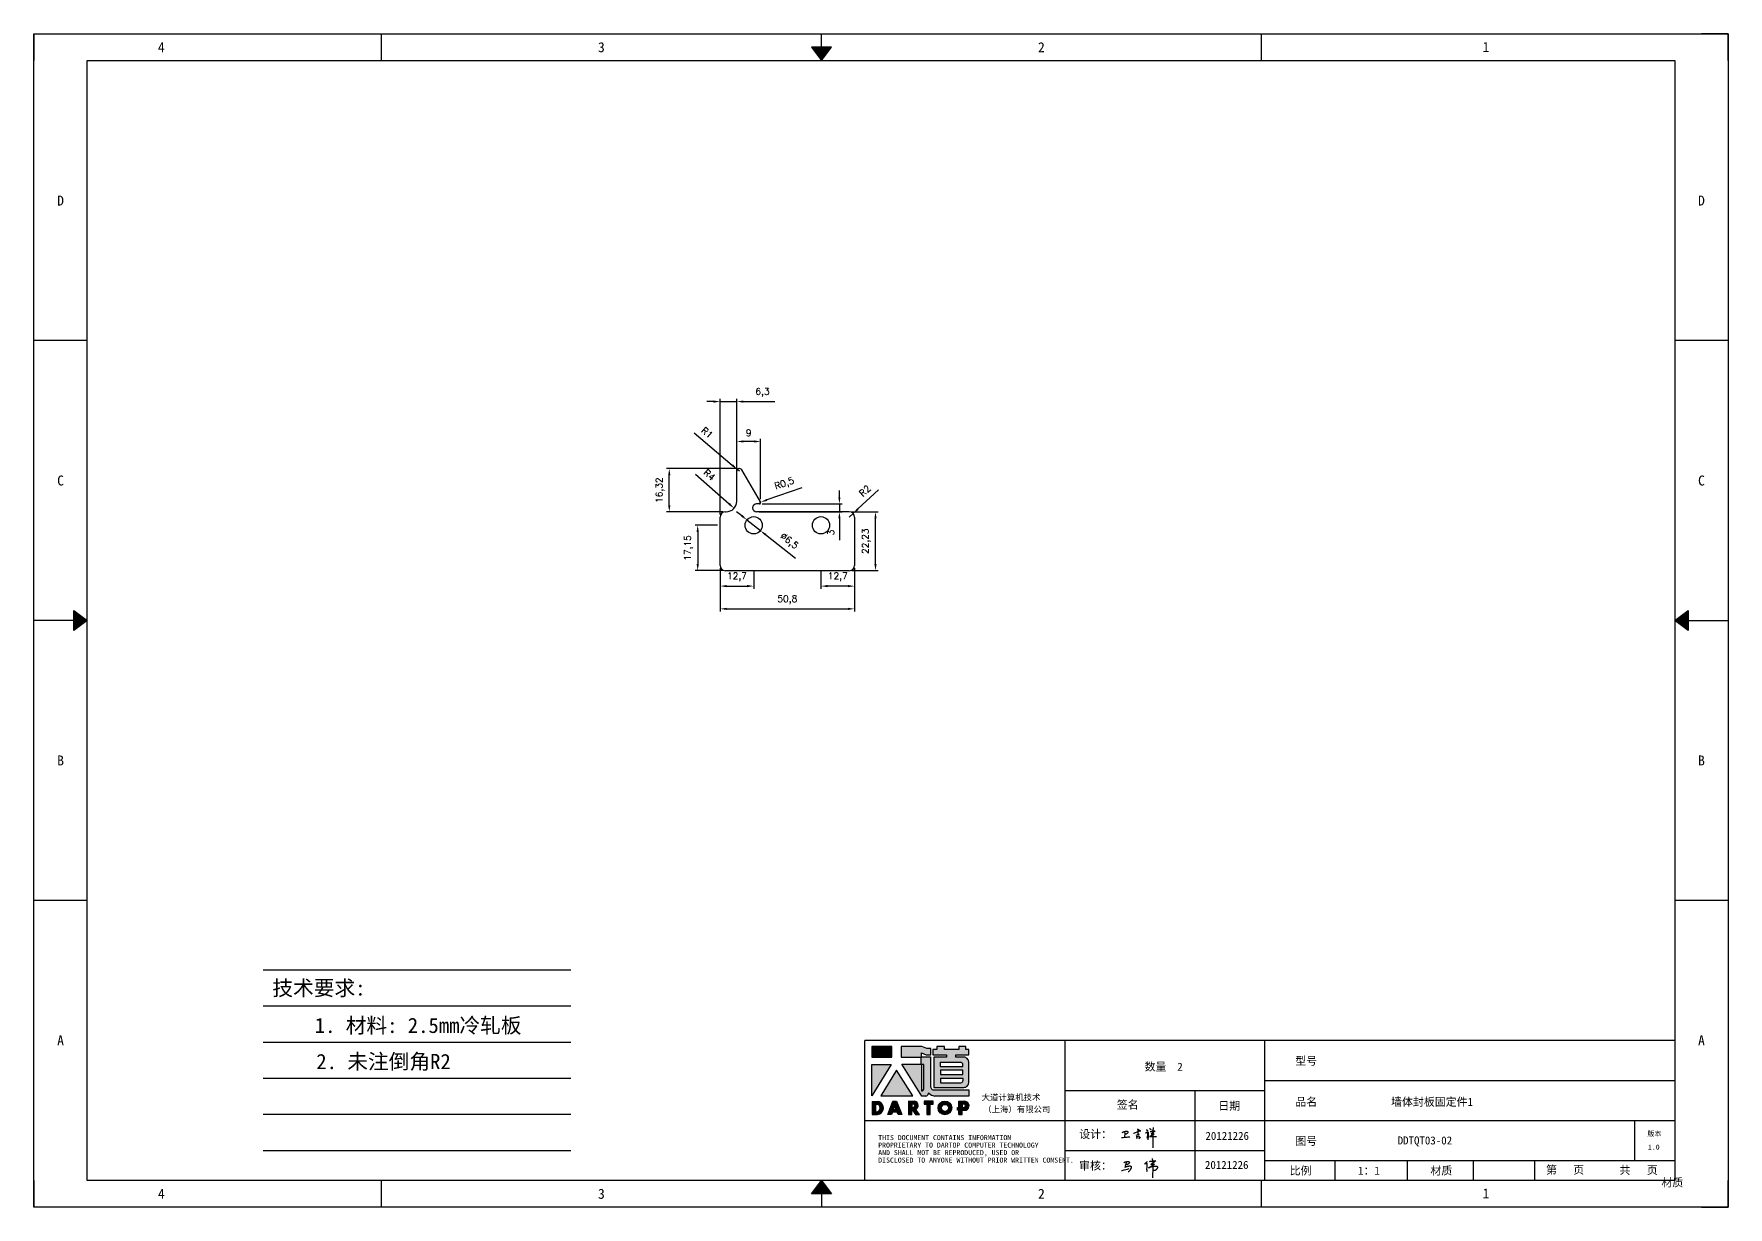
# Model space of a CAD drawing. Header units: millimetres. Extents: x 120943 to 145233, y 4425 to 40233.
# Drawn here: x 143431 to 144071, y 37625 to 38068 of the extents above; entities that cross this region are included whole.
import ezdxf
from ezdxf.enums import TextEntityAlignment as Align

# ---------------------------------------------------------------- set-up
doc = ezdxf.new("R2010")
doc.units = ezdxf.units.MM
doc.linetypes.add('DOT', pattern=[0.25, 0, -0.25])
doc.layers.add('4', color=7, linetype='Continuous')
doc.layers.add('print', color=30, linetype='Continuous')
doc.layers.add('dim', color=2, linetype='Continuous', lineweight=9)
doc.styles.add('Dartop', font='SIMFANG.TTF')
doc.styles.add('HZ', font='SimSun.ttf')
doc.styles.add('hzHT', font='SIMHEI.TTF')
doc.styles.get("Standard").update_dxf_attribs({"font": 'txt', "bigfont": 'gbcbig.shx'})
doc.dimstyles.new('0.5small', dxfattribs={"dimtxt": 2.5, "dimasz": 2.5, "dimexe": 1, "dimexo": 1, "dimgap": 2, "dimtad": 1, "dimtxsty": 'Standard', "dimcen": 2.5, "dimadec": 0, "dimazin": 0, "dimtfac": 1, "dimtmove": 0, "dimatfit": 3, "dimfxl": 1, "dimarcsym": 0})

# ---------------------------------------------------------------- blocks, each defined once
blk = doc.blocks.new('*U5')
at = {"color": 254, "linetype": 'Continuous', "extrusion": (0, 0, -1)}
for points in [[(-17, 0.333), (-16.812, 0.25), (-17, 0.5)], [(-17, 0.333), (-17.188, 0.25), (-16.812, 0.25)], [(-17, 0.333), (-17, 0.5), (-17.188, 0.25)]]:
    blk.add_solid(points, dxfattribs=at)
blk = doc.blocks.new('*U4')
at = {"color": 254, "linetype": 'Continuous', "extrusion": (0, 0, -1)}
for points in [[(-33.167, 11), (-33, 11), (-33.25, 11.188)], [(-33.167, 11), (-33.25, 11.188), (-33.25, 10.812)], [(-33.167, 11), (-33.25, 10.812), (-33, 11)]]:
    blk.add_solid(points, dxfattribs=at)
blk = doc.blocks.new('*U6')
at = {"color": 254, "linetype": 'Continuous'}
for points in [[(17, 21.667), (17.188, 21.75), (16.812, 21.75)], [(17, 21.667), (16.812, 21.75), (17, 21.5)], [(17, 21.667), (17, 21.5), (17.188, 21.75)]]:
    blk.add_solid(points, dxfattribs=at)
blk = doc.blocks.new('*U3')
at = {"color": 254, "linetype": 'Continuous', "extrusion": (0, 0, -1)}
for points in [[(-0.833, 11), (-0.75, 10.812), (-0.75, 11.188)], [(-0.833, 11), (-0.75, 11.188), (-1, 11)], [(-0.833, 11), (-1, 11), (-0.75, 10.812)]]:
    blk.add_solid(points, dxfattribs=at)
blk = doc.blocks.new('dadao')
for p, q in [((48, 19.2), (44.9, 10.4)), ((44.9, 10.4), (51.2, 10.4)), ((51.2, 10.4), (48, 19.2))]:
    blk.add_line(p, q)
for points in [[(41.8, 121.6), (41.8, 143.7), (-0.4, 143.7), (-0.4, 121.6), (41.8, 121.6)], [(104.8, 122), (104.8, 130.3), (114.1, 126.3), (124.2, 126.3), (124.2, 139.6), (115.9, 139.6), (105.1, 143.9), (61.5, 143.9)], [(61.7, 144), (61.7, 121.3), (103.9, 121.3)], [(113.4, 38.7), (105.1, 38.7), (63, 106.5), (103.9, 106.5), (103.9, 120.9), (103.9, 121.3)], [(109.7, 53.6), (109.7, 106.2), (104.3, 106.2), (104.3, 50.4), (106.6, 50.4)], [(144.6, 94.4), (144.6, 84.8), (192, 84.8), (192, 94.1), (144.9, 94.1)], [(120.2, 45), (119.5, 45), (119.5, 44.6)], [(0, 28), (0, 0), (11.8, 0)], [(0.1, 28), (14, 28)], [(7.1, 21.8), (7.1, 6.1), (12, 6.1)], [(7.1, 21.8), (11.4, 21.8)], [(76.8, 28.2), (76.8, 0), (84.1, 0), (84.1, 11.1), (91.6, -0.1), (100.3, -0.1), (91.7, 11.1)], [(76.8, 28.2), (90.6, 28.2)], [(84, 22.7), (84, 15.3), (87.2, 15.3)], [(84, 22.7), (87.3, 22.7)], [(183.7, 0), (183.7, 9.6), (180.6, 9.6), (180.6, 14.9), (183.8, 14.9), (183.8, 28.1), (196.1, 28.1), (196.5, 28.1)], [(183.7, 0), (190.9, 0), (190.9, 9.6), (198.8, 9.6)], [(194.9, 22.3), (190.8, 22.3), (190.8, 15), (194.4, 15)]]:
    blk.add_lwpolyline(points)
blk.add_lwpolyline([(137.1, 144.2), (137.1, 137.9), (128.3, 137.9), (128.3, 126.5), (157.3, 126.5), (157.3, 121.5), (130.3, 121.5), (130.3, 57.5), (194.4, 57.5, 0.414214), (204.4, 67.5), (204.4, 111.3, 0.414214), (194.4, 121.3), (177.5, 121.3), (177.5, 126.3), (204.7, 126.3), (204.7, 137.7), (198.2, 137.7), (198.2, 143.9), (183.3, 143.9), (183.3, 138), (153, 138), (153, 144.2), (137.1, 144.2)], format="xyb", close=True)
for points in [[(104.8, 122), (123.4, 122), (123.4, 60, 0.414214), (131.4, 52), (204.8, 52), (204.8, 39.1), (131.7, 39.1)], [(144.3, 110.8), (144.3, 101.8), (192.3, 101.8), (192.3, 105.5, 0.414214), (187.3, 110.5), (144.3, 110.5)], [(144.6, 77), (144.6, 67.5), (187.6, 67.5, 0.414214), (192.6, 72.5), (192.6, 76.4), (144.6, 76.4)]]:
    blk.add_lwpolyline(points, format="xyb")
for points in [[(-0.3, 106.2), (40.4, 106.2), (-0.3, 39.7), (-0.3, 106.2)], [(51.7, 94.1), (18.4, 39.3), (86.2, 39.3)], [(43.8, 28.2), (51.8, 28.2), (62.6, -0.1), (55, -0.1), (53.2, 5), (42.9, 5), (41.1, 0), (33.6, 0)], [(110, 28.1), (110, 21.9), (116, 21.9), (116, -0.1), (123.2, -0.1), (123.2, 22), (129.2, 22), (129.2, 28.1), (110, 28.1)]]:
    blk.add_lwpolyline(points, close=True)
for radius in [14.5, 7.44]:
    blk.add_circle((154.2, 14.2), radius)
for centre, radius, start, end in [((99.2, 60.7), 12.6, 305.6399, 325.969), ((111.6, 46.7), 8.19, 282.9811, 347.6627), ((136, 61.7), 22.9, 226.7358, 259.3209), ((8.5, 13.9), 8.49, 294.2143, 69.7177), ((9.6, 14.2), 14.4, 278.6604, 72.3203), ((86.4, 19), 3.8, 282.527, 76.7196), ((88.6, 19.4), 8.95, 290.6073, 77.2124), ((193.7, 18.7), 3.8, 280.9891, 72.5513), ((195.7, 18.6), 9.51, 288.8959, 85.2442)]:
    blk.add_arc(centre, radius, start, end)
blk = doc.blocks.new('h')
for p, q in [((20768.1, -2360.9), (20773, -2359.1)), ((20769.5, -2366.9), (20769.8, -2370.6)), ((20769.8, -2370.6), (20770.9, -2378)), ((20770.9, -2378), (20771.5, -2370.6)), ((20772.4, -2369.3), (20774.9, -2367.8)), ((20773, -2359.1), (20784.1, -2355.2)), ((20773.3, -2331.8), (20775.3, -2338.7)), ((20789.1, -2340.9), (20773.5, -2331.9)), ((20775.3, -2338.7), (20775.6, -2351.2)), ((20775.6, -2351.2), (20775.5, -2357.3)), ((20782.2, -2369.2), (20780, -2377.1)), ((20780, -2377.1), (20788.3, -2371.3)), ((20780.1, -2366.4), (20780.8, -2366.4)), ((20781.9, -2367.4), (20782.2, -2369.2)), ((20845.7, -2343.5), (20848.4, -2353)), ((20848.9, -2370.3), (20847.9, -2424)), ((20848.4, -2353), (20848.9, -2370.3))]:
    blk.add_line(p, q)
for points in [[(20696.6, -2372.4, 0.002073), (20710.6, -2371.9, 0.016137), (20719.6, -2371.3, 0.008314), (20736.9, -2369.3)], [(20699.1, -2348.2, -0.029745), (20704.6, -2345.4, -0.046842), (20708.4, -2344.2, -0.00919), (20714.3, -2343, -0.018517), (20717.2, -2342.5, -0.037841), (20720.3, -2342.4, -0.039541), (20723.2, -2342.8, -0.149785), (20726, -2344.3, -0.204935), (20726.9, -2346.6, -0.074872), (20726.5, -2348.3, -0.061615), (20725.6, -2350.3, -0.034204), (20723.8, -2352.6, -0.045776), (20722.3, -2354.1, -0.054985), (20720.4, -2355.3, -0.036348), (20717.3, -2356.5, -0.067752), (20715.7, -2356.8, -0.043553), (20713.2, -2356.7)], [(20755, -2351.9, -0.024077), (20759.9, -2350.1, -0.013147), (20768.7, -2346.5, -0.00522), (20775.4, -2344.1, -0.018517), (20777.3, -2343.4, -0.008274), (20786.3, -2341, -0.039541), (20788.3, -2340.8, -0.079216), (20789.4, -2341, -0.204935)], [(20813.5, -2350.1, 0.007348), (20815.9, -2348.7, 0.008421), (20818, -2347.3, 0.009459), (20819.7, -2346.2, -0.016325), (20820.7, -2345.5, -0.173771), (20821.8, -2345.3, -0.085159), (20823.9, -2346, -0.125883), (20826, -2347.9, -0.160659), (20826.6, -2350.1, -0.010447), (20826.5, -2352.3, -0.008247), (20826.2, -2355.1, -0.002698), (20825.3, -2374, 0.001562), (20823.9, -2383.7, 0.016137)], [(20816.8, -2335, -0.053561), (20819.6, -2336.1, -0.075272), (20821.3, -2337.3, -0.005295), (20822.5, -2338.5, -0.009337), (20823.1, -2339.1, -0.026146), (20823.7, -2339.8, -0.016644), (20824.5, -2340.9)], [(20832.1, -2329.2, -0.053561), (20834.9, -2330.3, -0.075272), (20836.7, -2331.5, -0.005295), (20837.8, -2332.6, -0.009337), (20838.5, -2333.3, -0.026146), (20839, -2334, -0.016644), (20839.8, -2335.1)], [(20836, -2343.7, -0.02797), (20842.1, -2342.6, -0.048868), (20845.6, -2342.2, -0.00919), (20851.1, -2341.4, -0.018517), (20853.9, -2341.1, -0.037841), (20856.7, -2341.2, -0.039541), (20859.4, -2341.6, -0.018282), (20840.6, -2354.7, -0.000937)], [(20847.6, -2340.2, 0.021784), (20849.6, -2335.9, 0.028296), (20850.8, -2332.4, 0.008136), (20851.9, -2328.2, 0.028913), (20852.2, -2327, 0.08193), (20852.1, -2325.9, 0.075058), (20851.7, -2324.7, 0.275043)]]:
    blk.add_lwpolyline(points, format="xyb")
for points in [[(20711.3, -2343.5), (20711.3, -2343.5), (20711.5, -2355.8), (20710.7, -2368), (20710.6, -2371.9)], [(20821.5, -2350.6), (20822.4, -2359.2), (20822.2, -2364.9), (20821.7, -2369), (20821.3, -2376.3), (20823.6, -2368.5), (20827.2, -2366.3), (20829.5, -2366.3)], [(20840.6, -2354.7), (20850, -2354.7), (20855, -2354.3), (20845.9, -2361.1), (20840.5, -2364), (20833, -2367.5), (20863.2, -2367.4), (20865.9, -2367.3)]]:
    blk.add_lwpolyline(points)
for centre, radius, start, end in [((20773.7, -2371.2), 2.3, 121.9907, 163.60158), ((20787.5, -2406), 40.3, 100.61827, 108.24823), ((20780.8, -2367.6), 1.15, 9.4675, 90)]:
    blk.add_arc(centre, radius, start, end)
blk = doc.blocks.new('*D1689')
at = {"layer": 'Defpoints', "color": 0}
for p in [(143689.89, 37867.29), (143740.69, 37867.29), (143740.69, 37850.86)]:
    blk.add_point(p, dxfattribs=at)
at = {"layer": 'dim', "color": 0, "lineweight": -2}
for p, q in [((143689.89, 37866.29), (143689.89, 37849.86)), ((143740.69, 37866.29), (143740.69, 37849.86)), ((143692.39, 37850.86), (143738.19, 37850.86))]:
    blk.add_line(p, q, dxfattribs=at)
at = {"layer": 'dim', "color": 0}
for points in [[(143692.39, 37851.27), (143692.39, 37850.44), (143689.89, 37850.86)], [(143738.19, 37851.27), (143738.19, 37850.44), (143740.69, 37850.86)]]:
    blk.add_solid(points, dxfattribs=at)
at = {"layer": 'dim', "color": 0, "insert": (143715.29, 37854.32), "char_height": 2.5, "attachment_point": 5}
blk.add_mtext('50,8', dxfattribs=at)
blk = doc.blocks.new('*D1690')
at = {"layer": 'Defpoints', "color": 0}
for p in [(143738.69, 37887.52), (143748.58, 37887.52), (143738.69, 37865.29)]:
    blk.add_point(p, dxfattribs=at)
at = {"layer": 'dim', "color": 0, "lineweight": -2}
for p, q in [((143739.69, 37887.52), (143749.58, 37887.52)), ((143748.58, 37867.79), (143748.58, 37885.02)), ((143739.69, 37865.29), (143749.58, 37865.29))]:
    blk.add_line(p, q, dxfattribs=at)
at = {"layer": 'dim', "color": 0}
for points in [[(143748.17, 37885.02), (143749, 37885.02), (143748.58, 37887.52)], [(143748.17, 37867.79), (143749, 37867.79), (143748.58, 37865.29)]]:
    blk.add_solid(points, dxfattribs=at)
at = {"layer": 'dim', "color": 0, "insert": (143745.12, 37876.4), "char_height": 2.5, "attachment_point": 5, "rotation": 90}
blk.add_mtext('22,23', dxfattribs=at)
blk = doc.blocks.new('*D1675')
at = {"layer": 'Defpoints', "color": 0}
for p in [(143740.15, 37886.88), (143738.69, 37885.52)]:
    blk.add_point(p, dxfattribs=at)
at = {"layer": 'dim', "color": 0, "lineweight": -2}
for p, q in [((143749.77, 37895.87), (143741.97, 37888.59)), ((143738.69, 37885.52), (143740.15, 37886.88))]:
    blk.add_line(p, q, dxfattribs=at)
at = {"layer": 'dim', "color": 0}
blk.add_solid([(143741.69, 37888.89), (143742.26, 37888.28), (143740.15, 37886.88)], dxfattribs=at)
at = {"layer": 'dim', "color": 0, "insert": (143744.56, 37895.46), "char_height": 2.5, "attachment_point": 5, "rotation": 43.07054}
blk.add_mtext('R2', dxfattribs=at)
blk = doc.blocks.new('*D1676')
at = {"layer": 'Defpoints', "color": 0}
for p in [(143692.19, 37891.52), (143695.18, 37888.86)]:
    blk.add_point(p, dxfattribs=at)
at = {"layer": 'dim', "color": 0, "lineweight": -2}
blk.add_line((143680.64, 37901.73), (143693.31, 37890.52), dxfattribs=at)
at = {"layer": 'dim', "color": 0}
blk.add_solid([(143693.59, 37890.83), (143693.03, 37890.21), (143695.18, 37888.86)], dxfattribs=at)
at = {"layer": 'dim', "color": 0, "insert": (143685.85, 37901.46), "char_height": 2.5, "attachment_point": 5, "rotation": 318.48873}
blk.add_mtext('R4', dxfattribs=at)
blk = doc.blocks.new('*D1677')
at = {"layer": 'Defpoints', "color": 0}
for p in [(143696.42, 37903.52), (143697.19, 37902.87)]:
    blk.add_point(p, dxfattribs=at)
at = {"layer": 'dim', "color": 0, "lineweight": -2}
for p, q in [((143680.09, 37917.32), (143694.51, 37905.13)), ((143697.19, 37902.87), (143696.42, 37903.52))]:
    blk.add_line(p, q, dxfattribs=at)
at = {"layer": 'dim', "color": 0}
blk.add_solid([(143694.78, 37905.45), (143694.24, 37904.81), (143696.42, 37903.52)], dxfattribs=at)
at = {"layer": 'dim', "color": 0, "insert": (143684.99, 37917.44), "char_height": 2.5, "attachment_point": 5, "rotation": 319.78793}
blk.add_mtext('R1', dxfattribs=at)
blk = doc.blocks.new('*D1691')
at = {"layer": 'Defpoints', "color": 0}
for p in [(143704.76, 37891.01), (143705.23, 37891.18)]:
    blk.add_point(p, dxfattribs=at)
at = {"layer": 'dim', "color": 0, "lineweight": -2}
for p, q in [((143720.81, 37896.6), (143707.59, 37892)), ((143704.76, 37891.01), (143705.23, 37891.18))]:
    blk.add_line(p, q, dxfattribs=at)
at = {"layer": 'dim', "color": 0}
blk.add_solid([(143707.45, 37892.39), (143707.73, 37891.6), (143705.23, 37891.18)], dxfattribs=at)
at = {"layer": 'dim', "color": 0, "insert": (143714.24, 37897.98), "char_height": 2.5, "attachment_point": 5, "rotation": 19.21054}
blk.add_mtext('R0,5', dxfattribs=at)
blk = doc.blocks.new('*D1692')
at = {"layer": 'Defpoints', "color": 0}
for p in [(143670.7, 37903.84), (143696.92, 37903.84), (143691.89, 37887.52)]:
    blk.add_point(p, dxfattribs=at)
at = {"layer": 'dim', "color": 0, "lineweight": -2}
for p, q in [((143695.92, 37903.84), (143669.7, 37903.84)), ((143670.7, 37890.02), (143670.7, 37901.34)), ((143690.89, 37887.52), (143669.7, 37887.52))]:
    blk.add_line(p, q, dxfattribs=at)
at = {"layer": 'dim', "color": 0}
for points in [[(143670.28, 37901.34), (143671.12, 37901.34), (143670.7, 37903.84)], [(143670.28, 37890.02), (143671.12, 37890.02), (143670.7, 37887.52)]]:
    blk.add_solid(points, dxfattribs=at)
at = {"layer": 'dim', "color": 0, "insert": (143667.24, 37895.68), "char_height": 2.5, "attachment_point": 5, "rotation": 90}
blk.add_mtext('16,32', dxfattribs=at)
blk = doc.blocks.new('*D1693')
at = {"layer": 'Defpoints', "color": 0}
for p in [(143696.19, 37914.08), (143696.19, 37902.87), (143705.19, 37891.27)]:
    blk.add_point(p, dxfattribs=at)
at = {"layer": 'dim', "color": 0, "lineweight": -2}
for p, q in [((143696.19, 37903.87), (143696.19, 37915.08)), ((143702.69, 37914.08), (143698.69, 37914.08)), ((143705.19, 37892.27), (143705.19, 37915.08))]:
    blk.add_line(p, q, dxfattribs=at)
at = {"layer": 'dim', "color": 0}
for points in [[(143698.69, 37914.5), (143698.69, 37913.67), (143696.19, 37914.08)], [(143702.69, 37914.5), (143702.69, 37913.67), (143705.19, 37914.08)]]:
    blk.add_solid(points, dxfattribs=at)
at = {"layer": 'dim', "color": 0, "insert": (143700.69, 37917.33), "char_height": 2.5, "attachment_point": 5}
blk.add_mtext('9', dxfattribs=at)
blk = doc.blocks.new('*D1694')
at = {"layer": 'Defpoints', "color": 0}
for p in [(143703.69, 37887.52), (143704.76, 37890.51), (143734.96, 37887.52)]:
    blk.add_point(p, dxfattribs=at)
at = {"layer": 'dim', "color": 0, "lineweight": -2}
for p, q in [((143734.96, 37893.01), (143734.96, 37895.51)), ((143704.69, 37887.52), (143735.96, 37887.52)), ((143705.76, 37890.51), (143735.96, 37890.51)), ((143734.96, 37890.51), (143734.96, 37887.52)), ((143734.96, 37885.02), (143734.96, 37876.85))]:
    blk.add_line(p, q, dxfattribs=at)
at = {"layer": 'dim', "color": 0}
for points in [[(143734.54, 37893.01), (143735.38, 37893.01), (143734.96, 37890.51)], [(143734.54, 37885.02), (143735.38, 37885.02), (143734.96, 37887.52)]]:
    blk.add_solid(points, dxfattribs=at)
at = {"layer": 'dim', "color": 0, "insert": (143731.71, 37879.68), "char_height": 2.5, "attachment_point": 5, "rotation": 90}
blk.add_mtext('3', dxfattribs=at)
blk = doc.blocks.new('*D1695')
at = {"layer": 'Defpoints', "color": 0}
for p in [(143689.89, 37867.29), (143702.59, 37866.49), (143702.59, 37859.46)]:
    blk.add_point(p, dxfattribs=at)
at = {"layer": 'dim', "color": 0, "lineweight": -2}
for p, q in [((143689.89, 37866.29), (143689.89, 37858.46)), ((143702.59, 37865.49), (143702.59, 37858.46)), ((143692.39, 37859.46), (143700.09, 37859.46))]:
    blk.add_line(p, q, dxfattribs=at)
at = {"layer": 'dim', "color": 0}
for points in [[(143692.39, 37859.88), (143692.39, 37859.04), (143689.89, 37859.46)], [(143700.09, 37859.88), (143700.09, 37859.04), (143702.59, 37859.46)]]:
    blk.add_solid(points, dxfattribs=at)
at = {"layer": 'dim', "color": 0, "insert": (143696.24, 37862.92), "char_height": 2.5, "attachment_point": 5}
blk.add_mtext('12,7', dxfattribs=at)
blk = doc.blocks.new('*D1678')
at = {"layer": 'Defpoints', "color": 0}
for p in [(143740.69, 37867.29), (143727.99, 37866.49), (143727.99, 37859.46)]:
    blk.add_point(p, dxfattribs=at)
at = {"layer": 'dim', "color": 0, "lineweight": -2}
for p, q in [((143727.99, 37865.49), (143727.99, 37858.46)), ((143740.69, 37866.29), (143740.69, 37858.46)), ((143738.19, 37859.46), (143730.49, 37859.46))]:
    blk.add_line(p, q, dxfattribs=at)
at = {"layer": 'dim', "color": 0}
for points in [[(143730.49, 37859.88), (143730.49, 37859.04), (143727.99, 37859.46)], [(143738.19, 37859.88), (143738.19, 37859.04), (143740.69, 37859.46)]]:
    blk.add_solid(points, dxfattribs=at)
at = {"layer": 'dim', "color": 0, "insert": (143734.34, 37862.92), "char_height": 2.5, "attachment_point": 5}
blk.add_mtext('12,7', dxfattribs=at)
blk = doc.blocks.new('*D1696')
at = {"layer": 'Defpoints', "color": 0}
for p in [(143689.89, 37882.44), (143681.43, 37865.29), (143691.89, 37865.29)]:
    blk.add_point(p, dxfattribs=at)
at = {"layer": 'dim', "color": 0, "lineweight": -2}
for p, q in [((143688.89, 37882.44), (143680.43, 37882.44)), ((143681.43, 37879.94), (143681.43, 37867.79)), ((143690.89, 37865.29), (143680.43, 37865.29))]:
    blk.add_line(p, q, dxfattribs=at)
at = {"layer": 'dim', "color": 0}
for points in [[(143681.02, 37879.94), (143681.85, 37879.94), (143681.43, 37882.44)], [(143681.02, 37867.79), (143681.85, 37867.79), (143681.43, 37865.29)]]:
    blk.add_solid(points, dxfattribs=at)
at = {"layer": 'dim', "color": 0, "insert": (143677.97, 37873.86), "char_height": 2.5, "attachment_point": 5, "rotation": 90}
blk.add_mtext('17,15', dxfattribs=at)
blk = doc.blocks.new('*D1697')
at = {"layer": 'Defpoints', "color": 0}
for p in [(143700.04, 37884.46), (143705.13, 37880.42)]:
    blk.add_point(p, dxfattribs=at)
at = {"layer": 'dim', "color": 0, "lineweight": -2}
for p, q in [((143698.08, 37886.01), (143696.12, 37887.56)), ((143700.04, 37884.46), (143705.13, 37880.42)), ((143718.39, 37869.9), (143707.09, 37878.86))]:
    blk.add_line(p, q, dxfattribs=at)
at = {"layer": 'dim', "color": 0}
for points in [[(143698.34, 37886.34), (143697.82, 37885.68), (143700.04, 37884.46)], [(143707.35, 37879.19), (143706.83, 37878.54), (143705.13, 37880.42)]]:
    blk.add_solid(points, dxfattribs=at)
at = {"layer": 'dim', "color": 0, "insert": (143715.87, 37876.32), "char_height": 2.5, "attachment_point": 5, "rotation": 321.58163}
blk.add_mtext('∅6,5', dxfattribs=at)
blk = doc.blocks.new('*D1698')
at = {"layer": 'Defpoints', "color": 0}
for p in [(143696.19, 37929.16), (143696.19, 37891.52), (143689.89, 37885.52)]:
    blk.add_point(p, dxfattribs=at)
at = {"layer": 'dim', "color": 0, "lineweight": -2}
for p, q in [((143687.39, 37929.16), (143684.89, 37929.16)), ((143689.89, 37886.52), (143689.89, 37930.16)), ((143689.89, 37929.16), (143696.19, 37929.16)), ((143696.19, 37892.52), (143696.19, 37930.16)), ((143698.69, 37929.16), (143710.6, 37929.16))]:
    blk.add_line(p, q, dxfattribs=at)
at = {"layer": 'dim', "color": 0}
for points in [[(143687.39, 37929.57), (143687.39, 37928.74), (143689.89, 37929.16)], [(143698.69, 37929.57), (143698.69, 37928.74), (143696.19, 37929.16)]]:
    blk.add_solid(points, dxfattribs=at)
at = {"layer": 'dim', "color": 0, "insert": (143705.89, 37932.62), "char_height": 2.5, "attachment_point": 5}
blk.add_mtext('6,3', dxfattribs=at)

msp = doc.modelspace()

# ---------------------------------------------------------------- hatches: boundary and pattern name
for points in [[(143754.753, 37685.491), (143747.22, 37685.491), (143747.22, 37681.555), (143754.753, 37681.555)], [(143754.511, 37678.801), (143747.24, 37678.801), (143747.24, 37666.929)], [(143756.526, 37676.646), (143750.582, 37666.85), (143762.685, 37666.85)], [(143770.37, 37664.846), (143766.931, 37664.846), (143766.931, 37663.755), (143768.004, 37663.755), (143768.004, 37659.822), (143769.289, 37659.822), (143769.289, 37663.757), (143770.37, 37663.757)]]:
    msp.add_hatch(color=0).paths.add_polyline_path(points)
h = msp.add_hatch(color=0)
h.paths.add_polyline_path([(143766.012, 37683.099), (143767.674, 37682.38), (143769.472, 37682.38), (143769.472, 37684.76), (143767.989, 37684.76), (143766.057, 37685.523), (143758.313, 37685.523), (143758.313, 37681.499), (143765.847, 37681.499), (143765.847, 37681.418), (143765.847, 37678.846), (143758.541, 37678.846), (143766.056, 37666.752), (143767.544, 37666.752, 0.2793748), (143768.631, 37667.808), (143768.631, 37667.864), (143768.762, 37667.864, 0.1431454), (143770.81, 37666.821), (143783.869, 37666.821), (143783.869, 37669.115), (143770.755, 37669.115, -0.4142136), (143769.326, 37670.543), (143769.326, 37681.626), (143766.012, 37681.626)])
h.paths.add_polyline_path([(143765.923, 37678.794), (143766.881, 37678.794), (143766.881, 37669.408, -0.0889357), (143766.326, 37668.837), (143765.92, 37668.837)], flags=16)
h = msp.add_hatch(color=0)
h.paths.add_polyline_path([(143783.846, 37684.427), (143782.685, 37684.427), (143782.685, 37685.532), (143780.029, 37685.532), (143780.029, 37684.482), (143774.607, 37684.482), (143774.607, 37685.587), (143771.767, 37685.587), (143771.767, 37684.461), (143770.198, 37684.461), (143770.198, 37682.424), (143775.376, 37682.424), (143775.376, 37681.523), (143770.551, 37681.523), (143770.551, 37670.113), (143782.006, 37670.113, 0.4142136), (143783.791, 37671.898), (143783.791, 37679.712, 0.4142136), (143782.006, 37681.497), (143778.978, 37681.497), (143778.978, 37682.382), (143783.846, 37682.382)])
h.paths.add_polyline_path([(143780.741, 37679.563, -0.4142136), (143781.633, 37678.67), (143781.633, 37678.016), (143773.058, 37678.016), (143773.058, 37679.563)], flags=16)
h.paths.add_polyline_path([(143781.578, 37676.634), (143781.578, 37674.976), (143773.113, 37674.976), (143773.113, 37676.634)], flags=16)
h.paths.add_polyline_path([(143781.689, 37673.484), (143781.689, 37672.774, -0.4142136), (143780.796, 37671.881), (143773.113, 37671.881), (143773.113, 37673.484)], flags=16)
h = msp.add_hatch(color=0)
h.paths.add_polyline_path([(143749.788, 37664.828), (143747.293, 37664.828), (143747.293, 37659.837), (143749.394, 37659.837, 0.7930159)])
h.paths.add_polyline_path([(143749.431, 37660.93), (143748.559, 37660.93), (143748.559, 37663.735), (143749.335, 37663.735, -0.6713609)], flags=16)
h = msp.add_hatch(color=0)
h.paths.add_polyline_path([(143756.545, 37664.869), (143755.121, 37664.869), (143753.291, 37659.832), (143754.639, 37659.832), (143754.956, 37660.725), (143756.783, 37660.725), (143757.107, 37659.821), (143758.467, 37659.821)])
h.paths.add_polyline_path([(143756.434, 37661.687), (143755.302, 37661.687), (143755.858, 37663.27)], flags=16)
h = msp.add_hatch(color=0)
h.paths.add_polyline_path([(143763.464, 37664.865), (143761.011, 37664.865), (143761.011, 37659.829), (143762.308, 37659.829), (143762.308, 37661.826), (143763.64, 37659.811), (143765.207, 37659.811), (143763.673, 37661.813, 0.7440549)])
h.paths.add_polyline_path([(143762.296, 37662.571), (143762.296, 37663.894), (143762.875, 37663.894, -0.796809), (143762.867, 37662.571)], flags=16)
h = msp.add_hatch(color=0)
h.paths.add_polyline_path([(143772.24, 37662.365, 1), (143777.412, 37662.365, 1)])
h.paths.add_polyline_path([(143776.154, 37662.365, -1), (143773.497, 37662.365, -1)], flags=16)
h = msp.add_hatch(color=0)
h.paths.add_polyline_path([(143782.372, 37664.853), (143782.298, 37664.853), (143780.111, 37664.853), (143780.111, 37662.503), (143779.53, 37662.503), (143779.53, 37661.549), (143780.101, 37661.549), (143780.101, 37659.838), (143781.378, 37659.838), (143781.378, 37661.556), (143782.781, 37661.556, 0.8123038)])
h.paths.add_polyline_path([(143781.359, 37662.51), (143781.359, 37663.824), (143782.086, 37663.824, -0.7782134), (143782.012, 37662.51)], flags=16)

# ---------------------------------------------------------------- linework, layer by layer
at = {"color": 0, "linetype": 'DOT'}
for p, q in [((143430.729, 38068.048), (144060.522, 38068.048)), ((143430.729, 37634.952), (143430.729, 38057.976)), ((144070.594, 38057.976), (144070.594, 37634.952)), ((144060.522, 37624.88), (143430.729, 37624.88))]:
    msp.add_line(p, q, dxfattribs=at)
at = {"color": 0}
for p, q in [((143430.729, 38068.048), (143430.729, 38057.976)), ((143561.957, 38057.976), (143561.957, 38068.048)), ((143728.146, 38063.012), (143728.146, 38068.048)), ((143894.334, 38057.976), (143894.334, 38068.048)), ((144070.594, 38068.048), (144060.522, 38068.048)), ((144070.594, 38057.976), (144070.594, 38068.048)), ((143450.873, 37634.952), (143450.873, 38057.976)), ((143450.873, 38057.976), (144050.45, 38057.976)), ((144050.45, 38057.976), (144050.45, 37634.952)), ((143450.873, 37952.22), (143430.729, 37952.22)), ((144070.594, 37952.22), (144050.45, 37952.22)), ((143445.837, 37846.464), (143430.729, 37846.464)), ((144055.486, 37846.464), (144070.594, 37846.464)), ((143450.873, 37740.708), (143430.729, 37740.708)), ((144070.594, 37740.708), (144050.45, 37740.708)), ((144050.45, 37687.83), (143744.513, 37687.83)), ((143744.513, 37634.952), (143744.513, 37687.83)), ((143820.053, 37687.83), (143820.053, 37634.952)), ((143895.593, 37634.952), (143895.593, 37687.83)), ((143820.053, 37668.945), (143895.593, 37668.945)), ((143869.154, 37668.945), (143869.154, 37634.952)), ((143895.593, 37672.722), (144050.45, 37672.722)), ((143744.513, 37657.614), (143820.053, 37657.614)), ((143820.053, 37657.614), (144050.45, 37657.614)), ((144035.342, 37642.506), (144035.342, 37657.614)), ((143820.053, 37646.283), (143895.593, 37646.283)), ((143895.593, 37642.506), (144050.45, 37642.506)), ((143922.17, 37634.952), (143922.17, 37642.506)), ((143949.559, 37634.952), (143949.559, 37642.506)), ((143974.458, 37634.952), (143974.458, 37642.506)), ((143997.572, 37634.952), (143997.572, 37642.506)), ((143430.729, 37634.952), (143430.729, 37624.88)), ((144050.45, 37634.952), (143450.873, 37634.952)), ((143561.957, 37624.88), (143561.957, 37634.952)), ((143894.334, 37624.88), (143894.334, 37634.952)), ((144070.594, 37624.88), (144070.594, 37634.952)), ((143728.146, 37629.916), (143728.146, 37624.88)), ((144060.522, 37624.88), (144070.594, 37624.88))]:
    msp.add_line(p, q, dxfattribs=at)
for p, q in [((143696.186, 37891.516), (143696.186, 37902.873)), ((143705.187, 37891.266), (143698.046, 37903.383)), ((143691.886, 37887.516), (143692.186, 37887.516)), ((143704.758, 37890.511), (143703.686, 37890.516)), ((143738.686, 37887.516), (143703.686, 37887.516)), ((143689.886, 37867.286), (143689.886, 37885.516)), ((143740.686, 37885.516), (143740.686, 37867.286)), ((143738.686, 37865.286), (143691.886, 37865.286)), ((143852.494, 37640.118), (143851.752, 37639.717)), ((143853.028, 37640.404), (143852.494, 37640.118)), ((143852.525, 37641.004), (143853.468, 37641.004)), ((143853.972, 37641.05), (143853.028, 37640.404)), ((143853.062, 37643.244), (143853.279, 37641.434)), ((143853.314, 37640.097), (143853.234, 37635.938)), ((143853.279, 37641.434), (143853.314, 37640.097)), ((143853.468, 37641.004), (143853.972, 37641.05))]:
    msp.add_line(p, q)
for points in [[(143728.146, 38057.976), (143731.923, 38063.012), (143724.369, 38063.012), (143728.146, 38057.976)], [(143450.873, 37846.464), (143445.837, 37842.687), (143445.837, 37850.241), (143450.873, 37846.464)], [(144050.45, 37846.464), (144055.486, 37850.241), (144055.486, 37842.687), (144050.45, 37846.464)], [(143728.146, 37634.952), (143731.923, 37629.916), (143724.369, 37629.916), (143728.146, 37634.952)]]:
    msp.add_lwpolyline(points, close=True, dxfattribs=at)
for points in [[(143842.318, 37641.658, -0.029745), (143842.75, 37641.874, -0.0468422), (143843.043, 37641.968, -0.0091902), (143843.499, 37642.06, -0.0185172), (143843.728, 37642.093, -0.0378406), (143843.964, 37642.101, -0.0395413), (143844.188, 37642.073, -0.1497852), (143844.407, 37641.953, -0.2049352), (143844.474, 37641.78, -0.0748717), (143844.449, 37641.643, -0.0616146), (143844.374, 37641.492, -0.0342039), (143844.239, 37641.313, -0.0457759), (143844.118, 37641.198, -0.054985), (143843.972, 37641.106, -0.0363479), (143843.73, 37641.009, -0.0677521), (143843.608, 37640.988, -0.0435534), (143843.417, 37640.998)], [(143851.752, 37639.717, -0.029745), (143852.425, 37640.054, -0.0468422), (143852.882, 37640.201, -0.0091902), (143853.593, 37640.345, -0.0185172), (143853.95, 37640.396, -0.0378406), (143854.318, 37640.408, -0.0395413), (143854.668, 37640.365, -0.1497852), (143855.01, 37640.178, -0.2049352), (143855.115, 37639.907, -0.0748717), (143855.075, 37639.694, -0.0616146), (143854.959, 37639.458, -0.0342039), (143854.748, 37639.18, -0.0457759), (143854.559, 37638.999, -0.054985), (143854.331, 37638.856, -0.0363479), (143853.953, 37638.705, -0.0677521), (143853.764, 37638.673, -0.0435534), (143853.466, 37638.688)], [(143852.061, 37642.118, -0.0279703), (143852.672, 37642.231, -0.0488679), (143853.025, 37642.268, -0.0091902), (143853.581, 37642.351, -0.0185172), (143853.859, 37642.376, -0.0378406), (143854.145, 37642.37, -0.0395413), (143854.413, 37642.323, -0.0182819), (143852.525, 37641.004, -0.0009369)]]:
    msp.add_lwpolyline(points, format="xyb")
msp.add_lwpolyline([(143843.27, 37642.016), (143843.27, 37642.016), (143843.126, 37641.131), (143842.888, 37640.299), (143842.733, 37639.788)])
for centre in [(143702.586, 37882.436), (143727.986, 37882.436)]:
    msp.add_circle(centre, 3.25)
for centre, radius, start, end in [((143697.186, 37902.873), 1, 30.699723, 180), ((143691.886, 37885.516), 2, 90, 180), ((143692.186, 37891.516), 4, 270, 0), ((143703.686, 37889.016), 1.5, 90, 270), ((143704.758, 37891.011), 0.5, 270, 30.699723), ((143738.686, 37885.516), 2, 0, 90), ((143691.886, 37867.286), 2, 180, 270), ((143738.686, 37867.286), 2, 270, 0), ((143841.214, 37640.252), 1.596, 281.076982, 291.212632), ((143806.113, 37782.728), 148.319, 283.91895, 284.971512), ((143845.172, 37635.566), 4.876, 113.202449, 120.017497), ((143844.028, 37638.236), 1.971, 102.47486, 113.202449), ((143846.884, 37625.325), 15.195, 100.36867, 102.47486), ((143843.71, 37639.505), 1.257, 283.816254, 294.030509), ((143844.824, 37636.588), 3.745, 96.125337, 100.36867), ((143843.979, 37638.883), 0.58, 294.836428, 309.901134), ((143836.246, 37646.017), 11.096, 316.919563, 320.58866), ((143844.624, 37638.447), 1.875, 87.457037, 96.125337), ((143844.631, 37638.604), 1.717, 78.399567, 87.457037), ((143842.534, 37640.627), 2.821, 324.094808, 331.378357), ((143844.874, 37639.786), 0.511, 44.324655, 78.399567), ((143844.724, 37639.519), 0.377, 319.573073, 337.48549), ((143843.686, 37640.349), 1.694, 324.910666, 333.348429), ((143844.51, 37640.041), 0.825, 326.76781, 340.871018), ((143845.036, 37639.945), 0.284, 357.998393, 44.324655), ((143844.759, 37639.955), 0.561, 340.871018, 357.998393), ((143846.53, 37647.649), 7.458, 299.265464, 300.9495), ((143863.425, 37585.137), 57.583, 102.46592, 103.2053), ((143824.184, 37668.972), 38.128, 313.366132, 315.296084), ((143971.425, 37620.738), 121.7, 171.410173, 171.768083), ((143851.001, 37641.119), 0.244, 52.375745, 91.291159), ((143636.553, 37648.036), 214.732, 357.565664, 358.057278), ((143850.917, 37641.157), 0.279, 357.196828, 33.705179), ((143844.628, 37641.569), 6.583, 352.912546, 354.802684), ((143847.098, 37641.344), 4.103, 354.802684, 357.196828)]:
    msp.add_arc(centre, radius, start, end)
at = {"layer": 'Defpoints'}
for p, q in [((143517.272, 37714.539), (143633.532, 37714.539)), ((143517.272, 37700.889), (143633.532, 37700.889)), ((143517.272, 37700.889), (143633.532, 37700.889)), ((143517.272, 37687.239), (143633.532, 37687.239)), ((143517.272, 37673.589), (143633.532, 37673.589)), ((143517.272, 37659.939), (143633.532, 37659.939)), ((143517.272, 37646.289), (143633.532, 37646.289))]:
    msp.add_line(p, q, dxfattribs=at)
at = {"layer": 'print'}
msp.add_lwpolyline([(143430.729, 38068.048), (144070.594, 38068.048), (144070.594, 37624.88), (143430.729, 37624.88)], close=True, dxfattribs=at)

# ---------------------------------------------------------------- block references
at = {"color": 0, "linetype": 'Continuous', "xscale": 20.14402654906917, "yscale": 20.14402654921842, "zscale": 20.14402654921862}
for name, p in [('*U6', (143385.697, 37624.88)), ('*U3', (143430.729, 37624.88)), ('*U4', (143385.697, 37624.88)), ('*U5', (143385.697, 37624.88))]:
    msp.add_blockref(name, p, dxfattribs=at)
at = {"color": 0}
for name, p, xscale, yscale, zscale in [('dadao', (143747.293, 37659.837), 0.1785493262159434, 0.178549326230053, 0.1785493262317104), ('h', (142238.098, 37835.014), 0.07747410198498983, 0.07747410198530816, 0.07747410198528001)]:
    msp.add_blockref(name, p, dxfattribs=dict(at, xscale=xscale, yscale=yscale, zscale=zscale))

# ---------------------------------------------------------------- texts
for s, height, style, p in [('4', 3.777, 'Dartop', (143478.863, 38063.012)), ('3', 3.777, 'Dartop', (143645.052, 38063.012)), ('2', 3.777, 'Dartop', (143811.24, 38063.012)), ('1', 3.777, 'Dartop', (143979.15, 38063.132)), ('D', 3.777, 'Dartop', (143440.801, 38005.098)), ('D', 3.777, 'Dartop', (144060.522, 38005.098)), ('C', 3.777, 'Dartop', (143440.801, 37899.342)), ('C', 3.777, 'Dartop', (144060.522, 37899.342)), ('B', 3.777, 'Dartop', (143440.801, 37793.586)), ('B', 3.777, 'Dartop', (144060.522, 37793.586)), ('A', 3.777, 'Dartop', (143440.801, 37687.83)), ('A', 3.777, 'Dartop', (144060.522, 37687.83)), ('型号', 3.0216, 'hzHT', (143911.27, 37680.144)), ('数量  2', 3.0216, 'hzHT', (143857.417, 37677.925)), ('签名', 3.0216, 'hzHT', (143843.843, 37663.525)), ('日期', 3.0216, 'hzHT', (143882.184, 37663.153)), ('品名', 3.0216, 'hzHT', (143911.27, 37664.632)), ('墙体封板固定件1', 3.0216, 'hzHT', (143958.777, 37664.632)), ('20121226', 3.0216, 'hzHT', (143881.409, 37651.794)), ('图号', 3.0216, 'hzHT', (143911.27, 37649.863)), ('DDTQT03-02', 3.0216, 'hzHT', (143956.078, 37650.06)), ('版本', 1.8885, 'hzHT', (144042.751, 37652.6)), ('1.0', 1.8885, 'Dartop', (144042.523, 37647.553)), ('20121226', 3.0216, 'hzHT', (143881.229, 37640.83)), ('比例', 3.0216, 'hzHT', (143909.163, 37638.65)), ('1：1', 3.0216, 'hzHT', (143934.962, 37638.65)), ('材质', 3.0216, 'hzHT', (143962.288, 37638.65)), ('第   页', 3.0216, 'hzHT', (144009.03, 37638.964)), ('共   页', 3.0216, 'hzHT', (144036.786, 37638.854)), ('4', 3.777, 'Dartop', (143478.863, 37629.916)), ('3', 3.777, 'Dartop', (143645.052, 37629.916)), ('2', 3.777, 'Dartop', (143811.24, 37629.916)), ('1', 3.777, 'Dartop', (143979.15, 37630.036)), ('材质', 3.0216, 'hzHT', (144049.528, 37634.175))]:
    msp.add_text(s, height=height, dxfattribs=dict(at, style=style)).set_placement(p, align=Align.MIDDLE_CENTER)
at = {"style": 'HZ'}
for s, p in [('技术要求:', (143538.386, 37707.65)), ('     1. 材料: 2.5mm冷轧板', (143566.102, 37693.528)), ('2. 未注倒角R2       ', (143576.432, 37679.878))]:
    msp.add_text(s, height=5.733, dxfattribs=at).set_placement(p, align=Align.MIDDLE_CENTER)
at = {"color": 0, "style": 'hzHT'}
for s, height, p in [('THIS DOCUMENT CONTAINS INFORMATION', 1.8885, (143749.611, 37650.192)), ('设计：', 3.0216, (143825.539, 37650.936)), ('AND SHALL NOT BE REPRODUCED, USED OR', 1.8885, (143749.611, 37644.527)), ('DISCLOSED TO ANYONE WITHOUT PRIOR WRITTEN CONSENT.', 1.8885, (143749.611, 37641.694)), ('PROPRIETARY TO DARTOP COMPUTER TECHNOLOGY', 1.8885, (143749.611, 37647.359)), ('审核：', 3.0216, (143825.494, 37639.038))]:
    msp.add_text(s, height=height, dxfattribs=at).set_placement(p)
at = {"layer": '4', "color": 0, "style": 'hzHT'}
for s, p in [('大道计算机技术', (143788.671, 37665.192)), ('（上海）有限公司', (143789.241, 37660.675))]:
    msp.add_text(s, height=2.2662, dxfattribs=at).set_placement(p)

# ---------------------------------------------------------------- dimensions: what is measured, and where the dimension line sits
at = {"layer": 'dim'}
dim = msp.add_linear_dim(base=(143696.186, 37929.157), p1=(143689.886, 37885.516), p2=(143696.186, 37891.516), dimstyle='0.5small', override={"dimpost": '\\X'}, dxfattribs=at)
dim.commit()
dim.dimension.update_dxf_attribs({"geometry": '*D1698', "text_midpoint": (143705.894, 37932.615)})
for center, mpoint, picture, middle in [((143697.186, 37902.873), (143696.422, 37903.518), '*D1677', (143682.893, 37914.956)), ((143692.186, 37891.516), (143695.181, 37888.865), '*D1676', (143683.699, 37899.027))]:
    dim = msp.add_radius_dim(center=center, mpoint=mpoint, dimstyle='0.5small', override={"dimpost": '\\X'}, dxfattribs=at)
    dim.commit()
    dim.dimension.update_dxf_attribs({"geometry": picture, "text_midpoint": middle, "dimtype": 164})
for base, p1, p2, picture, middle in [((143696.186, 37914.084), (143705.187, 37891.266), (143696.186, 37902.873), '*D1693', (143700.687, 37914.084)), ((143740.686, 37850.857), (143689.886, 37867.286), (143740.686, 37867.286), '*D1689', (143715.286, 37850.857)), ((143702.586, 37859.461), (143689.886, 37867.286), (143702.586, 37866.49), '*D1695', (143696.236, 37859.461))]:
    dim = msp.add_linear_dim(base=base, p1=p1, p2=p2, dimstyle='0.5small', override={"dimpost": '\\X'}, dxfattribs=at)
    dim.commit()
    dim.dimension.update_dxf_attribs({"geometry": picture, "text_midpoint": middle, "dimtype": 160})
for base, p1, p2, angle, picture, middle in [((143670.701, 37903.837), (143691.886, 37887.516), (143696.921, 37903.837), 90, '*D1692', (143670.701, 37895.676)), ((143727.986, 37859.461), (143740.686, 37867.286), (143727.986, 37866.49), 180, '*D1678', (143734.336, 37859.461))]:
    dim = msp.add_linear_dim(base=base, p1=p1, p2=p2, angle=angle, dimstyle='0.5small', override={"dimpost": '\\X'}, dxfattribs=at)
    dim.commit()
    dim.dimension.update_dxf_attribs({"geometry": picture, "text_midpoint": middle, "dimtype": 160})
for center, mpoint, picture, middle in [((143704.758, 37891.011), (143705.23, 37891.176), '*D1691', (143714.243, 37897.979)), ((143738.686, 37885.516), (143740.147, 37886.882), '*D1675', (143744.563, 37895.459))]:
    dim = msp.add_radius_dim(center=center, mpoint=mpoint, dimstyle='0.5small', override={"dimpost": '\\X'}, dxfattribs=at)
    dim.commit()
    dim.dimension.update_dxf_attribs({"geometry": picture, "text_midpoint": middle})
for base, p1, p2, picture, middle in [((143734.961, 37887.5157), (143704.7576, 37890.5112), (143703.6857, 37887.5157), '*D1694', (143731.711, 37879.6824)), ((143748.583, 37887.516), (143738.686, 37865.286), (143738.686, 37887.516), '*D1690', (143745.125, 37876.401)), ((143681.433, 37865.286), (143689.886, 37882.436), (143691.886, 37865.286), '*D1696', (143677.974, 37873.861))]:
    dim = msp.add_linear_dim(base=base, p1=p1, p2=p2, angle=90, dimstyle='0.5small', override={"dimpost": '\\X'}, dxfattribs=at)
    dim.commit()
    dim.dimension.update_dxf_attribs({"geometry": picture, "text_midpoint": middle})
dim = msp.add_diameter_dim_2p(p1=(143700.039, 37884.455), p2=(143705.132, 37880.416), dimstyle='0.5small', override={"dimpost": '\\X'}, dxfattribs=at)
dim.commit()
dim.dimension.update_dxf_attribs({"geometry": '*D1697', "text_midpoint": (143715.867, 37876.316)})

doc.saveas('drawing.dxf')
